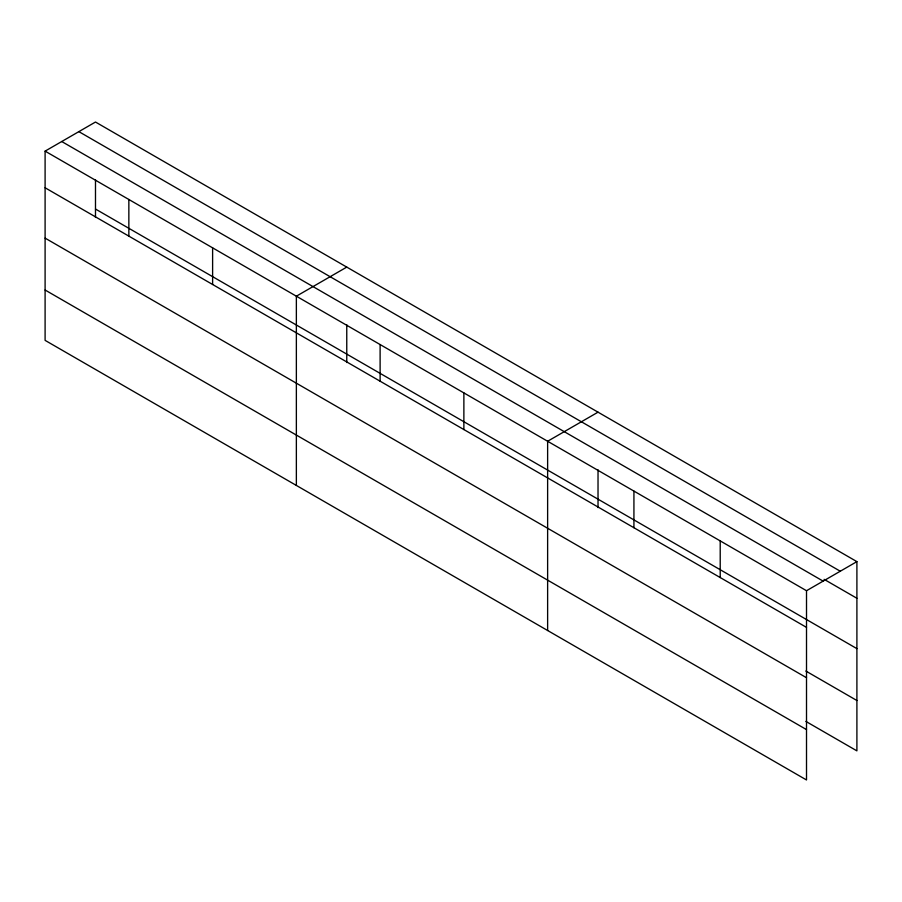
<?xml version="1.0" encoding="UTF-8"?>
<svg xmlns="http://www.w3.org/2000/svg" width="902" height="902" viewBox="0 0 902 902"><rect width="100%" height="100%" fill="white"/><g stroke="black" fill="none" stroke-linecap="round" stroke-linejoin="round"><path stroke-width="1.35" d="M95.488 217.45L95.488 179.667M346.763 324.731L346.763 362.514M598.026 469.795L598.026 507.589M806.512 677.729L806.512 590.72L45.1 151.13L45.1 340.37L806.512 779.971L806.512 677.729L45.1 238.128M805.858 721.397L856.9 750.87L856.9 561.63L95.488 122.029L45.1 151.13M346.763 267.105L296.363 296.194L296.363 485.434M598.026 412.169L547.627 441.258L547.627 630.509M806.512 590.72L856.9 561.63M78.869 131.636L840.269 571.225M824.09 579.332L856.9 598.274M61.731 141.524L823.131 581.125M95.488 209.038L856.9 648.639M45.1 187.774L806.512 627.375M805.858 671.043L856.9 700.516M45.1 290.016L806.512 729.605M720.213 540.907L720.213 577.551M633.926 491.083L633.926 527.726M463.876 392.9L463.876 429.555M380.114 344.553L380.114 381.196M212.613 247.836L212.613 284.491M128.851 199.477L128.851 236.132"/></g></svg>
